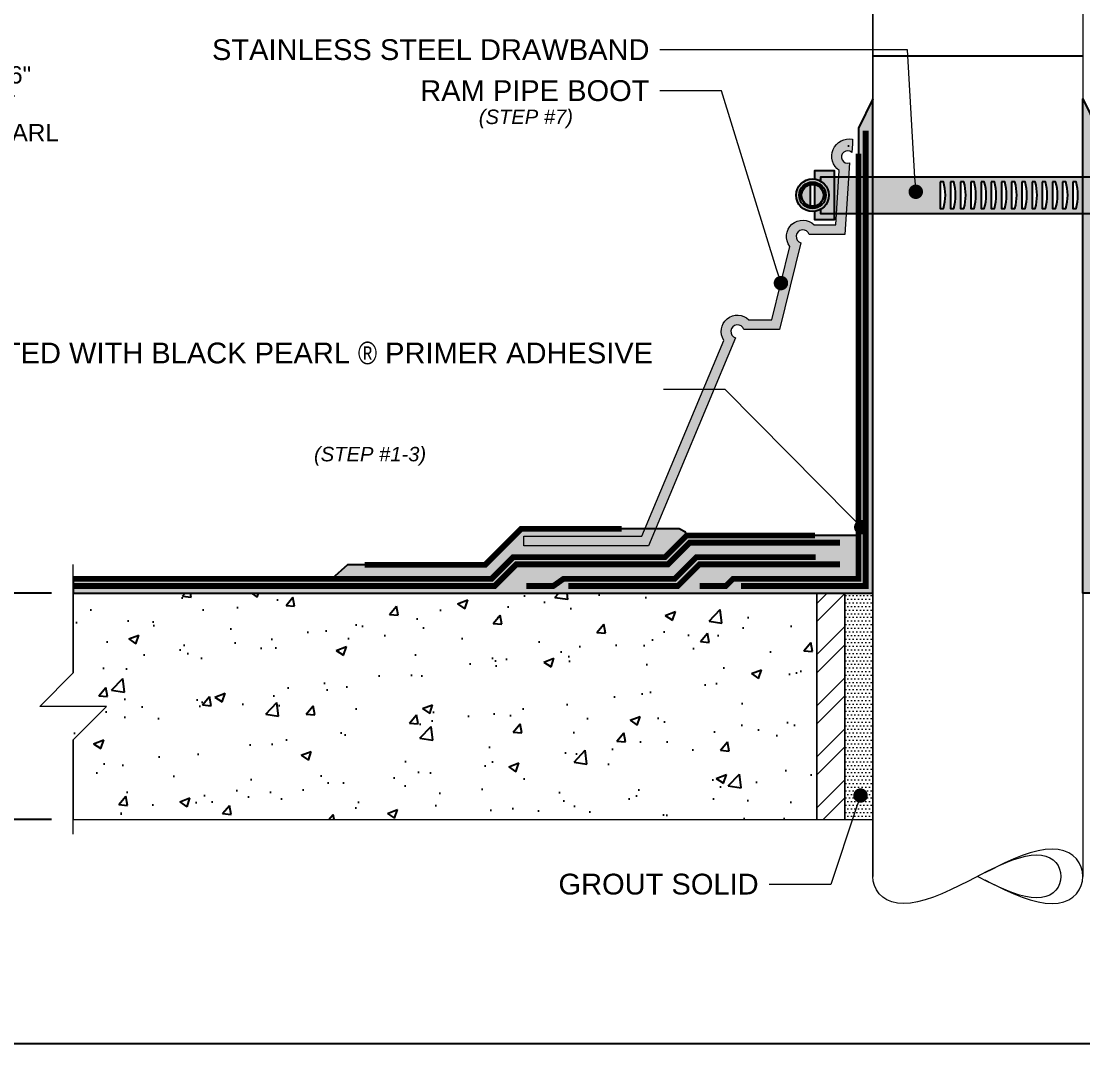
# Model space of a CAD drawing. Header units: inches. Extents: x -9.9 to 87.1, y -1.5 to 29.5.
# Drawn here: x 20.13 to 38.51, y -1.11 to 16.58 of the extents above; entities that cross this region are included whole.
import ezdxf
from ezdxf import colors
from ezdxf.entities.mleader import LeaderData, LeaderLine
from ezdxf.math import Vec2, Vec3

# ---------------------------------------------------------------- set-up
doc = ezdxf.new("R2010")
doc.units = ezdxf.units.IN
doc.header["$MEASUREMENT"] = 0
doc.layers.get('Defpoints').update_dxf_attribs({"color": 103})
for name, color, linetype in [('A-ANNO-TEXT', 7, 'Continuous'), ('A-ANNO-TITLE', 7, 'Continuous'), ('Fastener', 94, 'Continuous')]:
    doc.layers.add(name, color=color, linetype=linetype)
for name, color, linetype, lineweight in [('BP Primer', 2, 'Continuous', 0), ('Dimensions', 20, 'Continuous', 0), ('Others', 190, 'Continuous', 0), ('RAM Black Pearl Sheet', 165, 'Continuous', 0), ('Text', 20, 'Continuous', 0)]:
    doc.layers.add(name, color=color, linetype=linetype, lineweight=lineweight)
doc.styles.add('Annotative', font='tahoma.ttf')
doc.styles.get("Standard").update_dxf_attribs({"font": 'ARIALN.TTF'})
doc.styles.add('TitleBlock', font='sanss___.ttf', dxfattribs={"height": 0.125})
doc.dimstyles.new('Annotative', dxfattribs={"dimscale": 0, "dimtxt": 0.09375, "dimasz": 0.09375, "dimexe": 0.09375, "dimexo": 0.09375, "dimgap": 0.0625, "dimtad": 0, "dimtih": 1, "dimtoh": 1, "dimlfac": -1, "dimzin": 3, "dimdsep": 46, "dimlunit": 4, "dimtxsty": 'Annotative', "dimblk": 'ARCHTICK', "dimcen": 0.09, "dimclrd": 256, "dimclre": 256, "dimclrt": 256, "dimadec": 0, "dimazin": 2, "dimtfac": 1, "dimtix": 1, "dimtofl": 0, "dimtmove": 1, "dimatfit": 1, "dimldrblk": 'CLOSEDBLANK', "dimfxl": 1, "dimtfill": 1, "dimtolj": 1, "dimtzin": 0, "dimarcsym": 0})

# ---------------------------------------------------------------- blocks, each defined once
blk = doc.blocks.new('_Dot')
at = {"color": 0, "linetype": 'ByBlock', "lineweight": -2}
blk.add_line((-0.5, 0), (-1, 0), dxfattribs=at)
at = {"color": 0, "linetype": 'ByBlock', "const_width": 0.5}
blk.add_lwpolyline([(-0.25, 0, 1), (0.25, 0, 1)], format="xyb", close=True, dxfattribs=at)
blk = doc.blocks.new('_ArchTick')
at = {"color": 0, "linetype": 'ByBlock', "const_width": 0.15}
blk.add_lwpolyline([(-0.5, -0.5), (0.5, 0.5)], dxfattribs=at)
blk = doc.blocks.new('*D19')
at = {"lineweight": -2, "transparency": 16777216}
for p, q in [((20.657749181497152, 6.685813914070716), (17.49633223839244, 6.685813914070715)), ((17.87133223839244, 6.685813914070715), (17.87133223839244, 5.164496490904155)), ((17.87133223839244, 2.768179067737597), (17.87133223839244, 4.289496490904155)), ((20.657749181497152, 2.7681790677375973), (17.49633223839244, 2.768179067737597))]:
    blk.add_line(p, q, dxfattribs=at)
at = {"layer": 'Defpoints', "color": 0, "transparency": 16777216}
for p in [(21.032749181497152, 6.685813914070716), (17.87133223839244, 2.768179067737597), (21.032749181497152, 2.7681790677375977)]:
    blk.add_point(p, dxfattribs=at)
at = {"lineweight": -2, "transparency": 16777216, "xscale": 0.375, "yscale": 0.375, "zscale": 0.375}
for p, rotation in [((17.87133223839244, 6.685813914070715), 90), ((17.87133223839244, 2.768179067737597), 270)]:
    blk.add_blockref('_ArchTick', p, dxfattribs=dict(at, rotation=rotation))
at = {"transparency": 16777216, "insert": (17.871332238392437, 4.72699649090415), "char_height": 0.375, "attachment_point": 5, "style": 'Annotative', "bg_fill": 3, "box_fill_scale": 1.25, "bg_fill_color": 9, "bg_fill_true_color": 13158600, "bg_fill_transparency": 0}
blk.add_mtext('\\A1;4"', dxfattribs=at)
blk = doc.blocks.new('_ClosedBlank')
at = {"color": 0, "linetype": 'ByBlock', "lineweight": -2}
for p, q in [((-1, 0.1666666666666666), (0, 0)), ((-1, 0.1666666666666666), (-1, -0.1666666666666666)), ((0, 0), (-1, -0.1666666666666666))]:
    blk.add_line(p, q, dxfattribs=at)

msp = doc.modelspace()

# ---------------------------------------------------------------- hatches: boundary and pattern name
h = msp.add_hatch(color=2)
h.dxf.hatch_style = 1
h.paths.add_polyline_path([(39.21459801306936, 13.886259269509052), (34.20954299127349, 13.886259269509052), (34.20954299127349, 13.570562692568208), (34.20954299127349, 13.256653523211366), (39.21459801306936, 13.256653523211366)])
h.paths.add_polyline_path([(36.042024797135255, 13.800336935835025), (36.09834169015212, 13.800336935835025, -0.13755903346565063), (36.09834169015211, 13.342575856885365), (36.042024797135255, 13.342575856885365)], flags=16)
h.paths.add_polyline_path([(36.2184723778911, 13.800336935835025), (36.27478927090797, 13.800336935835025, -0.13755903346565063), (36.27478927090796, 13.342575856885365), (36.2184723778911, 13.342575856885365)], flags=16)
h.paths.add_polyline_path([(36.39491995864695, 13.800336935835025), (36.451236851663815, 13.800336935835025, -0.13755903346565063), (36.45123685166381, 13.342575856885365), (36.39491995864695, 13.342575856885365)], flags=16)
h.paths.add_polyline_path([(36.5713675394028, 13.800336935835025), (36.62768443241966, 13.800336935835025, -0.13755903346565063), (36.627684432419656, 13.342575856885365), (36.5713675394028, 13.342575856885365)], flags=16)
h.paths.add_polyline_path([(36.74781512015865, 13.800336935835025), (36.80413201317551, 13.800336935835025, -0.13755903346565063), (36.804132013175504, 13.342575856885365), (36.74781512015865, 13.342575856885365)], flags=16)
h.paths.add_polyline_path([(36.9242627009145, 13.800336935835025), (36.98057959393136, 13.800336935835025, -0.13755903346565063), (36.98057959393135, 13.342575856885365), (36.9242627009145, 13.342575856885365)], flags=16)
h.paths.add_polyline_path([(37.100710281670345, 13.800336935835025), (37.15702717468721, 13.800336935835025, -0.13755903346565063), (37.1570271746872, 13.342575856885365), (37.100710281670345, 13.342575856885365)], flags=16)
h.paths.add_polyline_path([(37.27715786242619, 13.800336935835025), (37.333474755443056, 13.800336935835025, -0.13755903346565063), (37.33347475544305, 13.342575856885365), (37.27715786242619, 13.342575856885365)], flags=16)
h.paths.add_polyline_path([(37.45360544318204, 13.800336935835025), (37.509922336198905, 13.800336935835025, -0.13755903346565063), (37.5099223361989, 13.342575856885365), (37.45360544318204, 13.342575856885365)], flags=16)
h.paths.add_polyline_path([(37.63005302393789, 13.800336935835025), (37.68636991695475, 13.800336935835025, -0.13755903346565063), (37.686369916954746, 13.342575856885365), (37.63005302393789, 13.342575856885365)], flags=16)
h.paths.add_polyline_path([(37.80650060469374, 13.800336935835025), (37.8628174977106, 13.800336935835025, -0.13755903346565063), (37.862817497710594, 13.342575856885365), (37.80650060469374, 13.342575856885365)], flags=16)
h.paths.add_polyline_path([(37.98294818544959, 13.800336935835025), (38.03926507846645, 13.800336935835025, -0.13755903346565063), (38.03926507846644, 13.342575856885365), (37.98294818544959, 13.342575856885365)], flags=16)
h.paths.add_polyline_path([(38.159395766205435, 13.800336935835025), (38.2157126592223, 13.800336935835025, -0.13755903346565063), (38.21571265922229, 13.342575856885365), (38.159395766205435, 13.342575856885365)], flags=16)
h.paths.add_polyline_path([(38.33584334696128, 13.800336935835025), (38.392160239978146, 13.800336935835025, -0.13755903346565063), (38.39216023997814, 13.342575856885365), (38.33584334696128, 13.342575856885365)], flags=16)
h.paths.add_polyline_path([(38.51229092771713, 13.800336935835025), (38.568607820733995, 13.800336935835025, -0.13755903346565063), (38.56860782073399, 13.342575856885365), (38.51229092771713, 13.342575856885365)], flags=16)
h.paths.add_polyline_path([(38.68873850847298, 13.800336935835025), (38.74505540148984, 13.800336935835025, -0.13755903346565063), (38.745055401489836, 13.342575856885365), (38.68873850847298, 13.342575856885365)], flags=16)
h.paths.add_polyline_path([(38.86518608922883, 13.800336935835025), (38.92150298224569, 13.800336935835025, -0.13755903346565063), (38.921502982245684, 13.342575856885365), (38.86518608922883, 13.342575856885365)], flags=16)
h.paths.add_polyline_path([(39.04163366998468, 13.800336935835025), (39.09795056300154, 13.800336935835025, -0.13755903346565063), (39.09795056300153, 13.342575856885365), (39.04163366998468, 13.342575856885365)], flags=16)
h.paths.add_polyline_path([(34.20954299127349, 13.256653523211366), (33.971132108806266, 13.256653523211366), (33.971132108806266, 13.32543164234622, -0.10126008505281268), (33.86353198801031, 13.28983584121594), (33.86353198801031, 13.14920326860835), (34.20954299127349, 13.14920326860835)])
h.paths.add_polyline_path([(34.20954299127349, 13.991922116528064), (33.86353198801031, 13.991922116528064), (33.86353198801031, 13.85128954392047, -0.10126008505281268), (33.971132108806266, 13.815693742790193), (33.971132108806266, 13.886259269509052), (34.20954299127349, 13.886259269509052)])
h.paths.add_polyline_path([(34.20954299127349, 13.886259269509052), (33.971132108806266, 13.886259269509052), (33.971132108806266, 13.815693742790193, -0.2685611904166218), (34.11303202996568, 13.570562692568208, -0.2685611904166218), (33.971132108806266, 13.32543164234622), (33.971132108806266, 13.256653523211366), (34.20954299127349, 13.256653523211366), (34.20954299127349, 13.570562692568208)])
h.paths.add_polyline_path([(33.54767005687583, 13.570562692568208, 1), (34.11303202996568, 13.570562692568208, 1)])
h.paths.add_polyline_path([(34.05943648018629, 13.570562692568208, -1), (33.60126560665522, 13.570562692568208, -1)], flags=16)
h.paths.add_polyline_path([(33.71795169759659, 13.761464776113916), (33.830351043420755, 13.761464776113916), (33.94671523080752, 13.761464776113916), (34.05323162293954, 13.570562692568208), (33.94671523080752, 13.379660609022498), (33.830351043420755, 13.379660609022498), (33.71795169759659, 13.379660609022498), (33.60773432827262, 13.570562692568208)], flags=0)
h.paths.add_polyline_path([(34.021253126966464, 13.570562692568208, -1), (33.63944895987505, 13.570562692568208, -1)], flags=0)
h.paths.add_polyline_path([(33.79702874291896, 13.758534046213809), (33.867452258657906, 13.757824822562553), (33.867452258657906, 13.383300562573858), (33.79702874291896, 13.382591338922605)], flags=0)
h.paths.add_polyline_path([(33.867452258657906, 13.757824822562553), (33.79702874291896, 13.758534046213809), (33.79702874291896, 13.382591338922605), (33.867452258657906, 13.383300562573858)], flags=0)
h = msp.add_hatch(color=190)
h.dxf.hatch_style = 1
h.paths.add_polyline_path([(33.79702874291896, 13.758534046213809, 0.36371045871623603), (33.639448959875054, 13.570562692568208, 0.36371045871623603), (33.79702874291896, 13.382591338922605)], flags=17)
h.paths.add_polyline_path([(33.867452258657906, 13.757824822562553), (33.867452258657906, 13.383300562573861, 0.3580194960743603), (34.021253126966464, 13.570562692568208, 0.3580194960743603)], flags=17)
h.paths.add_polyline_path([(33.830351043420755, 13.76146477611391), (33.71795169759659, 13.761464776113916), (33.60773432827262, 13.570562692568208), (33.71795169759659, 13.379660609022498), (33.830351043420755, 13.379660609022501, -0.414213562373095), (33.639448959875054, 13.570562692568208, -0.36371045871623786), (33.79702874291896, 13.758534046213809, -0.043890789260143996)])
h.paths.add_polyline_path([(33.94671523080752, 13.761464776113916), (33.830351043420755, 13.76146477611391, -0.41421356237309515), (34.021253126966464, 13.570562692568208, -0.35801949607436256), (33.867452258657906, 13.383300562573861, -0.0489368945983477), (33.830351043420755, 13.379660609022501), (33.94671523080752, 13.379660609022498), (34.05323162293954, 13.570562692568208)])
at = {"layer": 'BP Primer'}
h = msp.add_hatch(dxfattribs=at)
h.set_pattern_fill('WOOD6', color=6, scale=0.2, pattern_type=2)
h.set_pattern_definition([(216.86990000000003, (0.08000000000000002, 1.2941207688215541), (0.5999999835648904, 0.4000000246526634), [0.1, -0.9]), (206.5651, (0.2, 1.234120768821554), (-0.19999983158818152, -0.20000026187927614), [0.2236068, -0.2236068]), (198.43490000000003, (0.2, 1.1341207688215542), (-0.40000008691859223, -0.19999968064454163), [0.1264912, -0.5059644000000001])])
h.paths.add_polyline_path([(47.60002990472755, 7.175696115658747), (47.87490012021807, 6.935813914070716), (52.350484655497, 6.935813914070716), (52.350484655497, 6.685813914070712), (38.50847123521633, 6.685813914070463), (38.50847123521633, 15.239071033853227), (38.758471235216305, 14.73259794512407), (38.75847123521631, 7.685813914070712), (41.72964947648873, 7.685813914070712), (41.72964947648873, 7.685813914070712), (41.75128469744381, 7.739814469644603), (41.859708375694716, 7.800696115658743), (44.59512989019255, 7.800696115658743), (45.22012989019255, 7.175696115658743)])
at = {"layer": 'Dimensions'}
h = msp.add_hatch(color=190, dxfattribs=at)
h.dxf.hatch_style = 1
edge = h.paths.add_edge_path()
edge.add_line((34.52534874142373, 14.540236600156865), (34.520227735636794, 14.460326737322026))
edge.add_line((34.520227735636794, 14.460326737322026), (34.509055634840834, 14.312338923091572))
edge.add_arc((34.43774880490029, 14.232301707475528), 0.10719430898951204, 48.301487758800754, 287.85796530947897)
edge.add_line((34.470620840598, 14.130272059094152), (34.39200109639233, 12.892874417789667))
edge.add_line((34.39200109639233, 12.892874417789667), (33.77227696024786, 12.892874417789685))
edge.add_arc((33.663104719056165, 12.85730248999009), 0.11482134076118788, 18.04732305644219, 251.3903819099753)
edge.add_line((33.62646311602849, 12.748484599816834), (33.26078461111068, 11.249492538730049))
edge.add_line((33.26078461111068, 11.249492538730049), (32.64106047496621, 11.249492538730067))
edge.add_arc((32.53188823377452, 11.213920610930474), 0.11482134076118733, 18.047323056441346, 251.39038190997218)
edge.add_line((32.495246630746834, 11.105102720757216), (30.990240871374986, 7.503683660421707))
edge.add_line((30.990240871374986, 7.503683660421707), (28.833385305054904, 7.503683660421707))
edge.add_line((28.833385305054904, 7.503683660421707), (28.833385305054904, 7.67147841722282))
edge.add_line((28.833385305054904, 7.67147841722282), (30.878504171232322, 7.67147841722282))
edge.add_line((30.878504171232322, 7.67147841722282), (32.294668146748165, 11.060302614222543))
edge.add_arc((32.53188823377451, 11.213920610930476), 0.2826160975623022, 46.02033884501748, 212.92611843406686, ccw=False)
edge.add_line((32.72813769287151, 11.417287295531175), (33.129002617794406, 11.417287295531168))
edge.add_line((33.129002617794406, 11.417287295531168), (33.438460300842614, 12.685818543316252))
edge.add_arc((33.66310471905617, 12.857302489990094), 0.2826160975623024, 46.020338845021115, 217.3565668097493, ccw=False)
edge.add_line((33.859354178153154, 13.060669174590796), (34.23452906633214, 13.060669174590785))
edge.add_line((34.23452906633214, 13.060669174590785), (34.294072956484165, 13.99783158808649))
edge.add_arc((34.46504808463652, 14.245438879597348), 0.30090175349448867, 78.43965970219074, 235.37456181468332, ccw=False)
at = {"layer": 'Fastener'}
h = msp.add_hatch(dxfattribs=at)
h.set_pattern_fill('CONCRETE', color=253, pattern_type=2)
h.set_pattern_definition([(49.99999999999999, (1.3463078320146593, -0.7318209322624032), (7.172601826007535, -0.6275213498259511), [0.75, -8.25]), (355, (1.3463078320146593, -0.7318209322624032), (-1.38751333613, 7.521921337000118), [0.6, -6.6]), (100.4514, (1.94402463201466, -0.7841143322624031), (5.785093817140216, 6.894395420609536), [0.6374019000000001, -7.01142112]), (46.184200000000004, (1.3463078320146593, 1.2681790677375968), (10.672410486256444, -1.6551901432901808), [1.125, -12.375]), (96.63560000000001, (2.235675282014661, 1.1302459977375978), (9.346627055487033, 9.741178709004418), [0.95610288, -10.51713]), (351.1842, (1.3463078320146593, 1.2681790677375968), (9.346619451336272, 9.741186009253246), [0.9, -9.9]), (21, (2.3463078320146593, 0.7681790677375968), (5.969070521184617, -4.026188906653388), [0.75, -8.25]), (326.00000000000006, (2.3463078320146593, 0.7681790677375968), (2.4331533192158172, 7.25150045046853), [0.6, -6.6]), (71.4514, (2.8437301620146584, 0.432663007737597), (8.4022262858149, 3.225304967099524), [0.6374019000000001, -7.01142112]), (37.5, (1.3463078320146593, -0.7318209322624032), (0.12159855317290669, 3.328938538313115), [0, -6.52, 0, -6.7, 0, -6.625]), (7.5, (1.3463078320146593, -0.7318209322624032), (2.630695374421486, 3.9441171188236024), [0, -3.82, 0, -6.37, 0, -2.525]), (327.5, (-0.8836921679853376, -0.7318209322624032), (5.33822436172409, -0.22554871734379756), [0, -2.5, 0, -7.8, 0, -10.35]), (317.5, (-1.8836921679853376, -0.7318209322624032), (5.831861693423862, 1.0010498233231773), [0, -3.25, 0, -5.18, 0, -7.35])])
edge = h.paths.add_edge_path()
edge.add_line((34.52534874142373, 14.540236600156865), (34.520227735636794, 14.460326737322026))
edge.add_line((34.520227735636794, 14.460326737322026), (34.509055634840834, 14.312338923091572))
edge.add_arc((34.43774880490029, 14.232301707475528), 0.10719430898951204, 48.301487758800754, 287.85796530947897)
edge.add_line((34.470620840598, 14.130272059094152), (34.39200109639233, 12.892874417789667))
edge.add_line((34.39200109639233, 12.892874417789667), (33.77227696024786, 12.892874417789685))
edge.add_arc((33.663104719056165, 12.85730248999009), 0.11482134076118788, 18.04732305644219, 251.3903819099753)
edge.add_line((33.62646311602849, 12.748484599816834), (33.26078461111068, 11.249492538730049))
edge.add_line((33.26078461111068, 11.249492538730049), (32.64106047496621, 11.249492538730067))
edge.add_arc((32.53188823377452, 11.213920610930474), 0.11482134076118733, 18.047323056441346, 251.39038190997218)
edge.add_line((32.495246630746834, 11.105102720757216), (30.990240871374986, 7.503683660421707))
edge.add_line((30.990240871374986, 7.503683660421707), (28.833385305054904, 7.503683660421707))
edge.add_line((28.833385305054904, 7.503683660421707), (28.833385305054904, 7.67147841722282))
edge.add_line((28.833385305054904, 7.67147841722282), (30.878504171232322, 7.67147841722282))
edge.add_line((30.878504171232322, 7.67147841722282), (32.294668146748165, 11.060302614222543))
edge.add_arc((32.53188823377451, 11.213920610930476), 0.2826160975623022, 46.02033884501748, 212.92611843406686, ccw=False)
edge.add_line((32.72813769287151, 11.417287295531175), (33.129002617794406, 11.417287295531168))
edge.add_line((33.129002617794406, 11.417287295531168), (33.438460300842614, 12.685818543316252))
edge.add_arc((33.66310471905617, 12.857302489990094), 0.2826160975623024, 46.020338845021115, 217.3565668097493, ccw=False)
edge.add_line((33.859354178153154, 13.060669174590796), (34.23452906633214, 13.060669174590785))
edge.add_line((34.23452906633214, 13.060669174590785), (34.294072956484165, 13.99783158808649))
edge.add_arc((34.46504808463652, 14.245438879597348), 0.30090175349448867, 78.43965970219074, 235.37456181468332, ccw=False)
at = {"layer": 'Others'}
h = msp.add_hatch(color=2, dxfattribs=at)
h.dxf.hatch_style = 1
h.paths.add_polyline_path([(25.783203932266602, 7.175696115658747), (25.50833371677608, 6.935813914070716), (21.032749181497145, 6.935813914070716), (21.032749181497145, 6.685813914070712), (34.874762601777825, 6.685813914070463), (34.874762601777825, 15.239071033853227), (34.624762601777846, 14.73259794512407), (34.62476260177784, 7.685813914070712), (31.65358436050542, 7.685813914070712), (31.631949139550343, 7.739814469644603), (31.523525461299435, 7.800696115658743), (28.7881039468016, 7.800696115658743), (28.1631039468016, 7.175696115658743)])
at = {"layer": 'Others', "linetype": 'Continuous', "lineweight": -2}
h = msp.add_hatch(dxfattribs=at)
h.set_pattern_fill('AR-CONC', color=256, scale=0.25, style=0)
h.set_pattern_definition([(49.99999999999999, (1.3463078320146593, -0.7318209322624032), (1.7931504565018836, -0.15688033745648777), [0.1875, -2.0625]), (355, (1.3463078320146593, -0.7318209322624032), (-0.3468783340325, 1.8804803342500296), [0.15, -1.65]), (100.45144446, (1.4957370345146614, -0.7448942922624031), (1.44627211681778, 1.7235999774215736), [0.15935047999999957, -1.7528552799999966]), (46.184200000000004, (1.3463078320146593, -0.2318209322624032), (2.668103326678931, -0.41379820198269135), [0.28125, -3.09375]), (96.63563549, (1.5686496945146615, -0.2663041997624038), (2.336654864185571, 2.435296501936376), [0.239025855, -2.6292843999999995]), (351.18416399, (1.3463078320146593, -0.2318209322624032), (2.336654862636933, 2.4352965006749754), [0.225, -2.4750000025]), (21, (1.5963078320146593, -0.3568209322624032), (1.4922676302961542, -1.006547226663347), [0.1875, -2.0625]), (326.00000000000006, (1.5963078320146593, -0.3568209322624032), (0.6082883298039543, 1.8128751126171325), [0.15, -1.65]), (71.45144473999999, (1.7206634670146599, -0.44069986726240096), (2.1005559418249278, 0.8063278820158846), [0.15935047500000002, -1.75285528]), (37.5, (1.3463078320146593, -0.7318209322624032), (0.030399638293226672, 0.8322346345782787), [0, -1.63, 0, -1.675, 0, -1.65625]), (7.5, (1.3463078320146593, -0.7318209322624032), (0.6576738436053715, 0.9860292797059006), [0, -0.955, 0, -1.5925, 0, -0.63125]), (327.5, (0.7888078320146619, -0.7318209322624032), (1.3345560904310225, -0.05638717933594939), [0, -0.625, 0, -1.95, 0, -2.5875]), (317.5, (0.5388078320146619, -0.7318209322624032), (1.4579654233559656, 0.2502624558307943), [0, -0.8125, 0, -1.295, 0, -1.8375])])
edge = h.paths.add_edge_path()
edge.add_line((21.032749181497145, 4.1486067381176515), (21.032749181497145, 2.768179067737597))
edge.add_line((21.032749181497145, 2.768179067737597), (33.904368534442604, 2.768179067737597))
edge.add_line((33.904368534442604, 2.768179067737597), (33.904368534442604, 6.685813914070712))
edge.add_line((33.904368534442604, 6.685813914070712), (21.032749181497145, 6.685813914070712))
edge.add_line((21.032749181497145, 6.685813914070712), (21.032749181497145, 5.3053862436906645))
at = {"layer": 'Others'}
h = msp.add_hatch(dxfattribs=at)
h.set_pattern_fill('STEEL', color=256, scale=5)
h.set_pattern_definition([(45, (1.3463078320146593, -0.7318209322624032), (-0.4419417382415922, 0.4419417382415922), []), (45, (1.3463078320146593, -0.4193209322624032), (-0.4419417382415922, 0.4419417382415922), [])])
h.paths.add_polyline_path([(34.3895655681102, 6.685813914070712), (33.904368534442604, 6.685813914070712), (33.904368534442604, 2.768179067737597), (34.3895655681102, 2.768179067737597)])
h = msp.add_hatch(dxfattribs=at)
h.set_pattern_fill('DOTS', color=256)
h.set_pattern_definition([(0, (1.3463078320146593, -0.7318209322624032), (0.03125, 0.0625), [0, -0.0625])])
h.paths.add_polyline_path([(34.874762601777796, 6.685813914070712), (34.3895655681102, 6.685813914070712), (34.3895655681102, 2.768179067737597), (34.874762601777796, 2.768179067737597)])

# ---------------------------------------------------------------- linework, layer by layer
at = {"layer": 'Defpoints'}
msp.add_lwpolyline([(34.87476260177788, 15.983036208730146), (38.50847123521628, 15.983036208730118)], dxfattribs=at)
for points in [[(25.783203932266602, 7.175696115658747), (25.50833371677608, 6.935813914070716), (21.032749181497145, 6.935813914070716), (21.032749181497145, 6.685813914070712), (34.874762601777825, 6.685813914070463), (34.874762601777825, 15.239071033853227), (34.624762601777846, 14.73259794512407), (34.62476260177784, 7.685813914070712), (31.65358436050542, 7.685813914070712), (31.65358436050542, 7.685813914070712), (31.631949139550343, 7.739814469644603), (31.523525461299435, 7.800696115658743), (28.7881039468016, 7.800696115658743), (28.1631039468016, 7.175696115658743)], [(47.60002990472755, 7.175696115658747), (47.87490012021807, 6.935813914070716), (52.350484655497, 6.935813914070716), (52.350484655497, 6.685813914070712), (38.50847123521633, 6.685813914070463), (38.50847123521633, 15.239071033853227), (38.758471235216305, 14.73259794512407), (38.75847123521631, 7.685813914070712), (41.72964947648873, 7.685813914070712), (41.72964947648873, 7.685813914070712), (41.75128469744381, 7.739814469644603), (41.859708375694716, 7.800696115658743), (44.59512989019255, 7.800696115658743), (45.22012989019255, 7.175696115658743)]]:
    msp.add_lwpolyline(points, close=True, dxfattribs=at)
msp.add_point((30.870204159981782, 7.800696115658743), dxfattribs=at)
at = {"layer": 'Dimensions', "color": 3}
msp.add_lwpolyline([(34.52534874142373, 14.540236600156865), (34.520227735636794, 14.460326737322026), (34.509055634840834, 14.312338923091572, 1.724335731207137), (34.470620840598, 14.130272059094152), (34.39200109639233, 12.892874417789667), (33.77227696024786, 12.892874417789685, 1.6214009218316785), (33.62646311602849, 12.748484599816834), (33.26078461111068, 11.249492538730049), (32.64106047496621, 11.249492538730067, 1.6214009218316785), (32.495246630746834, 11.105102720757216), (30.990240871374986, 7.503683660421707), (28.833385305054904, 7.503683660421707), (28.833385305054904, 7.67147841722282), (30.878504171232322, 7.67147841722282), (32.294668146748165, 11.060302614222543, -0.8917957806333897), (32.72813769287151, 11.417287295531175), (33.129002617794406, 11.417287295531168), (33.438460300842614, 12.685818543316252, -0.9271148686555996), (33.859354178153154, 13.060669174590796), (34.23452906633214, 13.060669174590785), (34.294072956484165, 13.99783158808649, -0.8165607250887451)], format="xyb", close=True, dxfattribs=at)
at = {"layer": 'Fastener', "color": 3}
for points in [[(33.86353198801031, 13.291753787270242), (33.86353198801031, 13.14920326860835), (34.20954299127349, 13.14920326860835), (34.20954299127349, 13.570562692568208), (34.20954299127349, 13.991922116528064), (33.86353198801031, 13.991922116528064), (33.86353198801031, 13.849371597866172)], [(33.971132108806266, 13.327219049930225), (33.971132108806266, 13.256653523211366), (39.21459801306936, 13.256653523211366), (39.21459801306936, 13.886259269509052), (33.971132108806266, 13.886259269509052), (33.971132108806266, 13.815693742790186)]]:
    msp.add_lwpolyline(points, dxfattribs=at)
for points in [[(36.042024797135255, 13.800336935835025), (36.042024797135255, 13.342575856885365), (36.09834169015211, 13.342575856885365, 0.13755903346565063), (36.09834169015212, 13.800336935835025)], [(36.2184723778911, 13.800336935835025), (36.2184723778911, 13.342575856885365), (36.27478927090796, 13.342575856885365, 0.13755903346565063), (36.27478927090797, 13.800336935835025)], [(36.39491995864695, 13.800336935835025), (36.39491995864695, 13.342575856885365), (36.45123685166381, 13.342575856885365, 0.13755903346565063), (36.451236851663815, 13.800336935835025)], [(36.5713675394028, 13.800336935835025), (36.5713675394028, 13.342575856885365), (36.627684432419656, 13.342575856885365, 0.13755903346565063), (36.62768443241966, 13.800336935835025)], [(36.74781512015865, 13.800336935835025), (36.74781512015865, 13.342575856885365), (36.804132013175504, 13.342575856885365, 0.13755903346565063), (36.80413201317551, 13.800336935835025)], [(36.9242627009145, 13.800336935835025), (36.9242627009145, 13.342575856885365), (36.98057959393135, 13.342575856885365, 0.13755903346565063), (36.98057959393136, 13.800336935835025)], [(37.100710281670345, 13.800336935835025), (37.100710281670345, 13.342575856885365), (37.1570271746872, 13.342575856885365, 0.13755903346565063), (37.15702717468721, 13.800336935835025)], [(37.27715786242619, 13.800336935835025), (37.27715786242619, 13.342575856885365), (37.33347475544305, 13.342575856885365, 0.13755903346565063), (37.333474755443056, 13.800336935835025)], [(37.45360544318204, 13.800336935835025), (37.45360544318204, 13.342575856885365), (37.5099223361989, 13.342575856885365, 0.13755903346565063), (37.509922336198905, 13.800336935835025)], [(37.63005302393789, 13.800336935835025), (37.63005302393789, 13.342575856885365), (37.686369916954746, 13.342575856885365, 0.13755903346565063), (37.68636991695475, 13.800336935835025)], [(37.80650060469374, 13.800336935835025), (37.80650060469374, 13.342575856885365), (37.862817497710594, 13.342575856885365, 0.13755903346565063), (37.8628174977106, 13.800336935835025)], [(37.98294818544959, 13.800336935835025), (37.98294818544959, 13.342575856885365), (38.03926507846644, 13.342575856885365, 0.13755903346565063), (38.03926507846645, 13.800336935835025)], [(38.159395766205435, 13.800336935835025), (38.159395766205435, 13.342575856885365), (38.21571265922229, 13.342575856885365, 0.13755903346565063), (38.2157126592223, 13.800336935835025)], [(38.33584334696128, 13.800336935835025), (38.33584334696128, 13.342575856885365), (38.39216023997814, 13.342575856885365, 0.13755903346565063), (38.392160239978146, 13.800336935835025)]]:
    msp.add_lwpolyline(points, format="xyb", close=True, dxfattribs=at)
for points in [[(34.05323162293954, 13.570562692568208), (33.94671523080752, 13.761464776113916), (33.830351043420755, 13.761464776113916), (33.71795169759659, 13.761464776113916), (33.60773432827262, 13.570562692568208), (33.71795169759659, 13.379660609022498), (33.830351043420755, 13.379660609022498), (33.94671523080752, 13.379660609022498)], [(33.79702874291896, 13.758534046213809), (33.867452258657906, 13.757824822562553), (33.867452258657906, 13.383300562573858), (33.79702874291896, 13.382591338922605)]]:
    msp.add_lwpolyline(points, close=True, dxfattribs=at)
for radius in [0.2826809865449252, 0.2290854367655342, 0.19090208354570667]:
    msp.add_circle((33.830351043420755, 13.570562692568208), radius, dxfattribs=at)
at = {"layer": 'Others'}
for p, q in [((34.87476196060524, 1.7863341541537512), (34.87476196060524, 22.506789971554568)), ((34.87476260177794, 22.5067900036084), (34.87476260177779, 1.786334802353279)), ((38.508471235216334, 22.5067900036084), (38.50847123521619, 1.7863348023533216))]:
    msp.add_line(p, q, dxfattribs=at)
at = {"layer": 'Others', "flags": 128}
for points in [[(21.032749181497145, 2.515005333932203), (21.032749181497145, 4.1486067381176515), (21.61113893428365, 4.726996490904158), (20.45435942871064, 4.726996490904158), (21.032749181497145, 5.3053862436906645), (21.032749181497145, 7.1795499045664375)], [(21.032749181497145, 4.1486067381176515), (21.032749181497145, 2.768179067737597), (33.904368534442604, 2.768179067737597), (33.904368534442604, 6.685813914070712), (21.032749181497145, 6.685813914070712), (21.032749181497145, 5.3053862436906645)]]:
    msp.add_lwpolyline(points, dxfattribs=at)
at = {"layer": 'Others'}
for points in [[(34.3895655681102, 6.685813914070712), (33.904368534442604, 6.685813914070712), (33.904368534442604, 2.768179067737597), (34.3895655681102, 2.768179067737597)], [(34.874762601777796, 6.685813914070712), (34.3895655681102, 6.685813914070712), (34.3895655681102, 2.768179067737597), (34.874762601777796, 2.768179067737597)]]:
    msp.add_lwpolyline(points, close=True, dxfattribs=at)
for points in [[(36.69161691849713, 1.7863348023532009), (36.84996620593506, 1.7046790911696963), (37.00711035968165, 1.6255044474507248), (37.16185341784073, 1.5512165526813728), (37.31301769230326, 1.484072606952731), (37.45945273166512, 1.4261127450792745), (37.60004407685673, 1.3790980481349333), (37.73372174284995, 1.34445703389577), (37.85946836188974, 1.323242252050255), (37.97632692627725, 1.3160983030095519), (38.083408071776574, 1.323242252050255), (38.179896846213, 1.34445703389577), (38.26505891175134, 1.3790980481349333), (38.33824613365091, 1.4261127450792745), (38.39890151296123, 1.484072606952731), (38.446563425620994, 1.5512165526813728), (38.480869135695855, 1.6255044474507248), (38.50155755601793, 1.7046790911696963), (38.508471235216334, 1.7863348023532009), (38.50155755601793, 1.8679905135367019), (38.480869135695855, 1.947165157255677), (38.446563425620994, 2.0214530520250253), (38.39890151296123, 2.0885969977536742), (38.33824613365091, 2.146556859627127), (38.26505891175134, 2.1935715565714684), (38.179896846213, 2.228212570810628), (38.083408071776574, 2.2494273526561503), (37.97632692627725, 2.2565713016968534), (37.85946836188974, 2.2494273526561503), (37.73372174284995, 2.228212570810628), (37.60004407685673, 2.1935715565714684), (37.45945273166512, 2.146556859627127), (37.31301769230326, 2.0885969977536742), (37.16185341784073, 2.0214530520250253), (37.00711035968165, 1.947165157255677), (36.84996620593506, 1.8679905135367019), (36.53326763105922, 1.7046790911696963), (36.376123477312625, 1.6255044474507248), (36.22138041915355, 1.5512165526813728), (36.07021614469102, 1.484072606952731), (35.923781105329155, 1.4261127450792745), (35.78318976013754, 1.3790980481349333), (35.64951209414433, 1.34445703389577), (35.52376547510454, 1.323242252050255), (35.40690691071702, 1.3160983030095519), (35.299825765217705, 1.323242252050255), (35.20333699078128, 1.34445703389577), (35.11817492524293, 1.3790980481349333), (35.04498770334335, 1.4261127450792745), (34.98433232403305, 1.484072606952731), (34.936670411373285, 1.5512165526813728), (34.90236470129841, 1.6255044474507248), (34.88167628097634, 1.7046790911696963), (34.87476260177794, 1.7863348023532009)], [(36.81697445965066, 1.8509777151235962), (36.94137795422299, 1.9136564857003595), (37.06388061650378, 1.9724666513564966), (37.18355012726357, 2.0256212949679284), (37.2994757292674, 2.0715053395860696), (37.41077515868599, 2.1087246217336446), (37.51660135965717, 2.1361482523564685), (37.61614893089195, 2.152942978315087), (37.70866025526466, 2.1585985003597923), (37.79343126573701, 2.152942978315087), (37.86981680373307, 2.1361482523564685), (37.93723552918606, 2.1087246217336446), (37.99517434488659, 2.0715053395860696), (38.043192301462874, 2.0256212949679284), (38.08092395327116, 1.9724666513564966), (38.10808213965839, 1.9136564857003595), (38.12446017042744, 1.8509777151235962), (38.12993339887485, 1.7863348023532009), (38.12446017042744, 1.721691889582802), (38.10808213965839, 1.6590131190060387), (38.08092395327116, 1.6002029533499051), (38.043192301462874, 1.5470483097384733), (37.99517434488659, 1.501164265120332), (37.93723552918606, 1.4639449829727536), (37.86981680373307, 1.4365213523499296), (37.79343126573701, 1.4197266263913146), (37.70866025526466, 1.4140711043466094), (37.61614893089195, 1.4197266263913146), (37.51660135965717, 1.4365213523499296), (37.41077515868599, 1.4639449829727536), (37.2994757292674, 1.501164265120332), (37.18355012726357, 1.5470483097384733), (37.06388061650378, 1.6002029533499051), (36.94137795422299, 1.6590131190060387), (36.81697445965066, 1.721691889582802)]]:
    msp.add_lwpolyline(points, dxfattribs=at)
at = {"layer": 'RAM Black Pearl Sheet', "const_width": 0.1}
for points in [[(32.59313426055648, 6.810813914070712), (34.74976260177784, 6.810813914070712), (34.749762601777846, 14.685813914070712)], [(31.874762601777846, 6.810813914070713), (32.32997369441225, 6.810813914070713), (32.45682023672122, 6.935813914070712), (34.62476260177784, 6.935813914070712), (34.624762601777846, 14.289560922227821)], [(33.87634567642992, 7.685813914070712), (31.65358436050542, 7.685813914070712), (31.27858436050542, 7.310813914070712), (28.651478452733556, 7.310813914070712), (28.276478452733556, 6.935813914070712), (21.032749181497145, 6.935813914070716)], [(30.52649088517002, 7.800696115658743), (28.7881039468016, 7.800696115658743), (28.1631039468016, 7.175696115658743), (26.081003733621422, 7.175696115658747)], [(21.032749181497145, 6.810813914070716), (28.328255148030195, 6.810813914070712), (28.703255148030195, 7.185813914070712), (31.330361055802058, 7.185813914070712), (31.705361055802058, 7.560813914070712), (34.30516361578147, 7.560813914070712)], [(28.87893375698188, 6.810813914070712), (29.344748604208363, 6.810813914070712), (29.521913995435803, 6.935813914070712), (31.447366594117454, 6.935813914070712), (31.822366594117454, 7.310813914070712), (33.883982400488705, 7.310813914070712)], [(29.604133525343443, 6.810813914070712), (31.499143289414093, 6.810813914070712), (31.874143289414093, 7.185813914070712), (34.30516361578147, 7.185813914070712)]]:
    msp.add_lwpolyline(points, dxfattribs=at)

# ---------------------------------------------------------------- texts
at = {"layer": 'A-ANNO-TEXT', "insert": (6.781202330232503, 15.804296510079055), "char_height": 0.3, "width": 14.366490837341406, "attachment_point": 1, "style": 'TitleBlock'}
msp.add_mtext('\\pxql;APPLY BLACK PEARL   PRIMER-ADHESIVE 10" UP THE PIPE AND 6"  OUT ON THE DECK SURFACE.  APPLY THE BLACK PEARL  SHEET AROUND THE PIPE AND 5" ON THE DECK.  COAT WITH BLACK PEARL   PRIMER-ADHESIVE.  APPLY THE SECOND PIECE OF MEMBRANE\\P5" ON THE DECK, STAGGERED OVER UNDERLYING LAPS.', dxfattribs=at)
at = {"layer": 'A-ANNO-TITLE', "char_height": 0.25, "width": 3.7426340914237883, "attachment_point": 2, "style": 'TitleBlock'}
for s, insert in [('{\\fSansSerif|b0|i1|c2|p2;(STEP #7)}', (28.869439646443205, 15.053107016958933)), ('{\\fSansSerif|b0|i1|c2|p2;(STEP #1-3)}', (26.172517085113675, 9.217281126222218))]:
    msp.add_mtext(s, dxfattribs=dict(at, insert=insert))

# ---------------------------------------------------------------- leaders
at = {"layer": 'Text'}
ml = msp.add_multileader_mtext('Standard', dxfattribs=at)
ml.set_content('\\A1;{\\fArial|b0|i0|c0|p34;STAINLESS STEEL DRAWBAND}', color=256)
ml.set_leader_properties(color=256, lineweight=0)
ml.set_arrow_properties(name='DOT')
ml.build(insert=Vec2(0, 0))
ml.multileader.update_dxf_attribs({"text_left_attachment_type": 2, "text_right_attachment_type": 2, "dogleg_length": 0.36, "arrow_head_size": 0.25, "scale": 4})
ctx = ml.context
ctx.base_point, ctx.scale, ctx.char_height, ctx.arrow_head_size, ctx.landing_gap_size, ctx.plane_origin = Vec3(23.304000662521545, 16.084179363668), 4, 0.36, 0.25, 0.18, Vec3(16.358261661842455, 13.069135713304782)
ctx.left_attachment, ctx.right_attachment, ctx.text_align_type = 2, 2, 2
notes = []
notes.append((ctx, [(1, (1, 1, 0), (35.47191522794628, 16.084179363668), (-1, 0), 4.283767225724873, [(0, [(35.61782611270975, 13.631330832174456)], 0, [])])]))
ctx.mtext.insert, ctx.mtext.alignment, ctx.mtext.flow_direction = Vec3(31.00814800222141, 16.270318517828983), 3, 5
ml = msp.add_multileader_mtext('Standard', dxfattribs=at)
ml.set_content('\\A1;{\\fArial|b0|i0|c0|p34;RAM PIPE BOOT}', color=256)
ml.set_leader_properties(color=256, lineweight=0)
ml.set_arrow_properties(name='DOT')
ml.build(insert=Vec2(0, 0))
ml.multileader.update_dxf_attribs({"text_left_attachment_type": 2, "text_right_attachment_type": 2, "dogleg_length": 0.36, "arrow_head_size": 0.25, "scale": 4})
ctx = ml.context
ctx.base_point, ctx.scale, ctx.char_height, ctx.arrow_head_size, ctx.landing_gap_size, ctx.plane_origin = Vec3(26.909648684349655, 15.374962146743869), 4, 0.36, 0.25, 0.18, Vec3(36.93704536225355, 13.640246728749068)
ctx.left_attachment, ctx.right_attachment, ctx.text_align_type = 2, 2, 2
notes.append((ctx, [(1, (1, 1, 0), (32.256176115512076, 15.374962146743869), (-1, 0), 1.068028113290663, [(0, [(33.28373145931851, 12.05155291942371)], 0, [])])]))
ctx.mtext.insert, ctx.mtext.alignment, ctx.mtext.flow_direction = Vec3(31.008148002221414, 15.56122408398807), 3, 5
ml = msp.add_multileader_mtext('Standard', dxfattribs=at)
ml.set_content('\\A1;{\\fArial|b0|i0|c0|p34;(2) PLIES BLACK PEARL \\A0;\\fArial Narrow|b0|i0|c0|p34;\\H1.08333x;®\\fMS Shell Dlg 2|b0|i0|c0|p0;\\H0.61538x; \\A1;\\fArial|b0|i0|c0|p34;\\H1.50002x;SHEETS AS FLASHING SET IN AND TOP COATED WITH BLACK PEARL \\A0;\\fArial Narrow|b0|i0|c0|p34;\\H1.08333x;®\\A1;\\fArial|b0|i0|c0|p34;\\H0.92308x; PRIMER ADHESIVE}', color=256)
ml.set_leader_properties(color=256, lineweight=0)
ml.set_arrow_properties(name='DOT')
ml.build(insert=Vec2(0, 0))
ml.multileader.update_dxf_attribs({"text_left_attachment_type": 2, "text_right_attachment_type": 2, "dogleg_length": 0.36, "arrow_head_size": 0.25, "scale": 4})
ctx = ml.context
ctx.base_point, ctx.scale, ctx.char_height, ctx.arrow_head_size, ctx.landing_gap_size, ctx.plane_origin = Vec3(20.812308022849038, 10.208591096018061), 4, 0.36, 0.25, 0.18, Vec3(14.708988116380787, 9.626046766160874)
ctx.left_attachment, ctx.right_attachment, ctx.text_align_type = 2, 2, 2
notes.append((ctx, [(1, (1, 1, 0), (32.31876793677864, 10.208591096018061), (-1, 0), 1.068028113290663, [(0, [(34.67488075579039, 7.82900460318147)], 0, [])])]))
ctx.mtext.insert, ctx.mtext.width, ctx.mtext.alignment, ctx.mtext.flow_direction = Vec3(31.07073982348798, 11.036769618899145), 10.251787544880926, 3, 5
ml = msp.add_multileader_mtext('Standard', dxfattribs=at)
ml.set_content('\\A1;{\\fArial|b0|i0|c0|p34;GROUT SOLID}', color=256)
ml.set_leader_properties(color=256, lineweight=0)
ml.set_arrow_properties(name='DOT')
ml.build(insert=Vec2(0, 0))
ml.multileader.update_dxf_attribs({"text_left_attachment_type": 2, "text_right_attachment_type": 2, "dogleg_length": 0.36, "arrow_head_size": 0.25, "scale": 4})
ctx = ml.context
ctx.base_point, ctx.scale, ctx.char_height, ctx.arrow_head_size, ctx.landing_gap_size, ctx.plane_origin = Vec3(29.306680877304714, 1.646285535019274), 4, 0.36, 0.25, 0.18, Vec3(21.28616872666953, 3.61142423442023)
ctx.left_attachment, ctx.right_attachment, ctx.text_align_type = 2, 2, 2
notes.append((ctx, [(1, (1, 1, 0), (34.146114174770005, 1.646285535019274), (-1, 0), 1.068028113290663, [(0, [(34.66150936968644, 3.1846415125783096)], 0, [])])]))
ctx.mtext.insert, ctx.mtext.alignment, ctx.mtext.flow_direction = Vec3(32.89808606147934, 1.8325474722634758), 3, 5
for ctx, leaders in notes:
    for number, flags, end, landing, length, lines in leaders:
        leader = LeaderData()
        leader.index, (leader.has_last_leader_line, leader.has_dogleg_vector, leader.attachment_direction) = number, flags
        leader.last_leader_point, leader.dogleg_vector, leader.dogleg_length = Vec3(end), Vec3(landing), length
        for number, points, colour, breaks in lines:
            line = LeaderLine()
            line.index, line.vertices, line.color, line.breaks = number, Vec3.list(points), colors.encode_raw_color(colour), breaks
            leader.lines.append(line)
        ctx.leaders.append(leader)

# ---------------------------------------------------------------- next in the draw order: dimensions: what is measured, and where the dimension line sits
at = {"color": 1}
dim = msp.add_linear_dim(base=(17.87133223839244, 2.768179067737597), p1=(21.032749181497145, 6.685813914070712), p2=(21.032749181497145, 2.768179067737597), angle=90, dimstyle='Annotative', override={"dimscale": 0}, dxfattribs=at)
dim.commit()
dim.dimension.update_dxf_attribs({"geometry": '*D19', "text_midpoint": (17.871332238392437, 4.72699649090415)})

# ---------------------------------------------------------------- next in the draw order: linework, layer by layer
at = {"layer": 'Defpoints'}
msp.add_lwpolyline([(69.51365855546817, -1.1098179353841715), (5.736943034072965, -1.1098179353841637), (5.736943034072965, 6.647037527701173)], dxfattribs=at)

doc.saveas('drawing.dxf')
